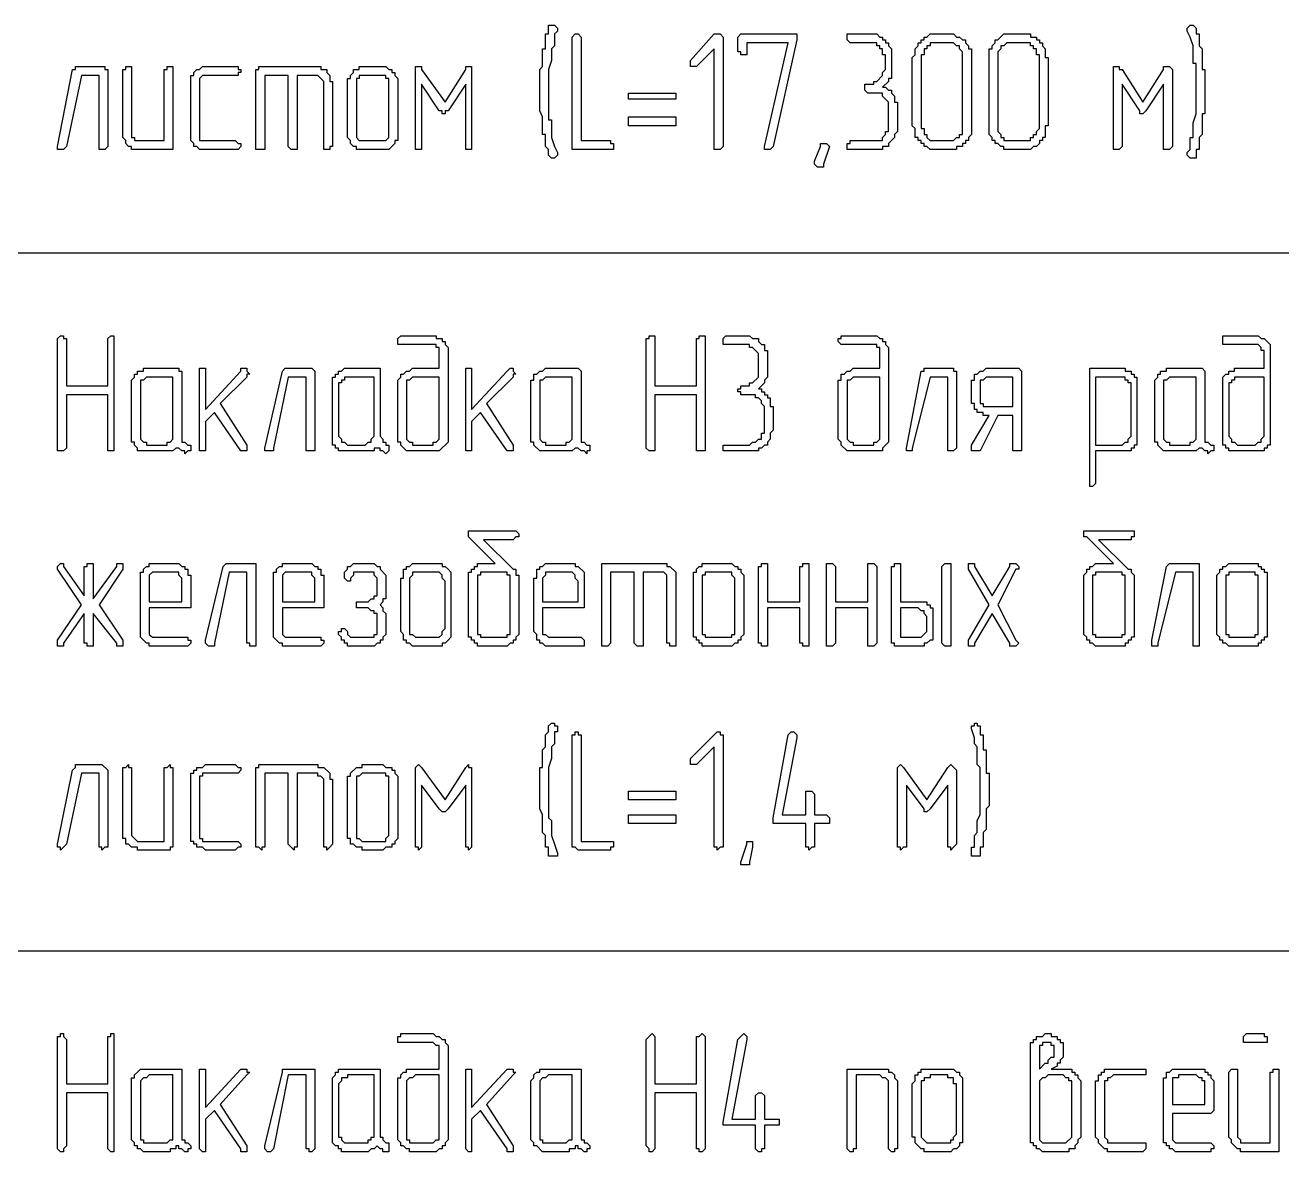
# Model space of a CAD drawing. Header units: millimetres. Extents: x 1 to 1188, y 1 to 840.
# Drawn here: x 1075.51 to 1102.49, y 235.91 to 260.1 of the extents above; entities that cross this region are included whole.
import ezdxf

# ---------------------------------------------------------------- set-up
doc = ezdxf.new("R2010")
doc.units = ezdxf.units.MM
doc.layers.add('GEOMETRY', color=7, linetype='Continuous')

msp = doc.modelspace()

# ---------------------------------------------------------------- linework, layer by layer
at = {"layer": 'GEOMETRY'}
for points in [[(1086.936, 257.372), (1086.936, 257.309), (1086.873, 257.245), (1086.809, 257.245), (1086.746, 257.309), (1086.746, 257.435), (1086.682, 257.5), (1086.682, 257.754), (1086.619, 257.754), (1086.619, 258.134), (1086.556, 258.261), (1086.556, 259.151), (1086.619, 259.214), (1086.619, 259.595), (1086.682, 259.595), (1086.682, 259.913), (1086.746, 259.913), (1086.746, 260.103), (1086.873, 260.103), (1086.936, 260.04), (1086.936, 259.977), (1086.873, 259.913), (1086.873, 259.658), (1086.809, 259.595), (1086.809, 259.341), (1086.746, 259.151), (1086.746, 258.071), (1086.809, 258.071), (1086.809, 257.69), (1086.873, 257.5)], [(1088.08, 257.435), (1087.254, 257.435), (1087.254, 259.848), (1087.318, 259.913), (1087.381, 259.913), (1087.444, 259.848), (1087.444, 257.627), (1088.08, 257.627), (1088.08, 257.564), (1088.143, 257.564), (1088.143, 257.435)], [(1090.493, 257.5), (1090.429, 257.435), (1090.302, 257.435), (1090.302, 259.595), (1089.921, 259.214), (1089.794, 259.214), (1089.794, 259.341), (1090.302, 259.913), (1090.429, 259.913), (1090.493, 259.848)], [(1092.08, 259.785), (1091.572, 257.5), (1091.508, 257.435), (1091.381, 257.435), (1091.381, 257.5), (1091.89, 259.722), (1091.001, 259.722), (1091.001, 259.468), (1090.873, 259.468), (1090.873, 259.531), (1090.81, 259.531), (1090.81, 259.848), (1090.873, 259.913), (1092.08, 259.913)], [(1093.921, 258.769), (1093.985, 258.769), (1094.048, 258.706), (1094.113, 258.706), (1094.113, 258.643), (1094.176, 258.579), (1094.176, 258.452), (1094.239, 258.452), (1094.239, 257.817), (1094.176, 257.754), (1094.176, 257.69), (1094.113, 257.627), (1094.048, 257.564), (1094.048, 257.5), (1093.921, 257.5), (1093.921, 257.435), (1093.159, 257.435), (1093.159, 257.564), (1093.223, 257.564), (1093.223, 257.627), (1093.921, 257.627), (1093.921, 257.69), (1093.985, 257.754), (1093.985, 257.817), (1094.048, 257.817), (1094.048, 258.452), (1093.921, 258.579), (1093.921, 258.643), (1093.604, 258.643), (1093.541, 258.706), (1093.541, 258.833), (1093.731, 258.833), (1093.731, 258.896), (1093.794, 258.896), (1093.921, 259.023), (1093.921, 259.088), (1093.985, 259.151), (1093.985, 259.468), (1093.921, 259.468), (1093.921, 259.595), (1093.858, 259.595), (1093.858, 259.658), (1093.794, 259.658), (1093.794, 259.722), (1093.223, 259.722), (1093.159, 259.785), (1093.159, 259.913), (1093.794, 259.913), (1093.858, 259.848), (1093.921, 259.848), (1093.921, 259.785), (1093.985, 259.785), (1093.985, 259.722), (1094.048, 259.722), (1094.048, 259.658), (1094.113, 259.595), (1094.113, 258.96), (1094.048, 258.96), (1094.048, 258.896)], [(1095.827, 257.944), (1095.827, 257.754), (1095.764, 257.69), (1095.764, 257.627), (1095.7, 257.627), (1095.7, 257.564), (1095.635, 257.564), (1095.635, 257.5), (1095.509, 257.5), (1095.509, 257.435), (1094.938, 257.435), (1094.873, 257.5), (1094.81, 257.5), (1094.81, 257.564), (1094.747, 257.564), (1094.747, 257.627), (1094.683, 257.627), (1094.683, 257.69), (1094.62, 257.69), (1094.62, 257.881), (1094.556, 257.944), (1094.556, 259.405), (1094.62, 259.468), (1094.62, 259.595), (1094.683, 259.658), (1094.683, 259.722), (1094.747, 259.722), (1094.747, 259.785), (1094.81, 259.785), (1094.81, 259.848), (1094.873, 259.848), (1094.938, 259.913), (1095.445, 259.913), (1095.509, 259.848), (1095.572, 259.848), (1095.635, 259.785), (1095.7, 259.785), (1095.7, 259.722), (1095.764, 259.658), (1095.764, 259.595), (1095.827, 259.595)], [(1097.478, 257.944), (1097.414, 257.944), (1097.414, 257.69), (1097.351, 257.69), (1097.351, 257.627), (1097.288, 257.627), (1097.288, 257.564), (1097.223, 257.5), (1097.16, 257.5), (1097.096, 257.435), (1096.526, 257.435), (1096.526, 257.5), (1096.461, 257.5), (1096.398, 257.564), (1096.334, 257.564), (1096.334, 257.627), (1096.271, 257.627), (1096.271, 257.69), (1096.207, 257.754), (1096.207, 259.595), (1096.271, 259.595), (1096.271, 259.658), (1096.334, 259.722), (1096.334, 259.785), (1096.398, 259.785), (1096.526, 259.913), (1097.096, 259.913), (1097.096, 259.848), (1097.223, 259.848), (1097.223, 259.785), (1097.288, 259.785), (1097.288, 259.722), (1097.351, 259.722), (1097.351, 259.658), (1097.414, 259.595), (1097.414, 259.405), (1097.478, 259.405)], [(1100.653, 257.309), (1100.653, 257.245), (1100.526, 257.245), (1100.463, 257.309), (1100.463, 257.372), (1100.526, 257.435), (1100.526, 257.69), (1100.589, 257.69), (1100.589, 258.007), (1100.653, 258.198), (1100.653, 259.278), (1100.589, 259.278), (1100.589, 259.658), (1100.526, 259.848), (1100.463, 259.977), (1100.463, 260.04), (1100.526, 260.103), (1100.589, 260.103), (1100.653, 260.04), (1100.653, 259.913), (1100.716, 259.913), (1100.716, 259.658), (1100.78, 259.595), (1100.78, 259.151), (1100.843, 259.151), (1100.843, 258.198), (1100.78, 258.198), (1100.78, 257.754), (1100.716, 257.69), (1100.716, 257.435), (1100.653, 257.435)], [(1095.635, 257.944), (1095.635, 259.531), (1095.572, 259.595), (1095.572, 259.658), (1095.509, 259.658), (1095.445, 259.722), (1094.938, 259.722), (1094.938, 259.658), (1094.873, 259.658), (1094.873, 259.595), (1094.81, 259.595), (1094.81, 259.468), (1094.747, 259.468), (1094.747, 257.881), (1094.81, 257.881), (1094.81, 257.754), (1094.873, 257.754), (1094.873, 257.69), (1094.938, 257.627), (1095.445, 257.627), (1095.509, 257.69), (1095.572, 257.69), (1095.572, 257.754), (1095.635, 257.754)], [(1097.288, 257.944), (1097.288, 259.468), (1097.223, 259.468), (1097.223, 259.595), (1097.16, 259.595), (1097.16, 259.658), (1097.096, 259.658), (1097.096, 259.722), (1096.589, 259.722), (1096.526, 259.658), (1096.461, 259.658), (1096.461, 259.595), (1096.398, 259.531), (1096.398, 257.817), (1096.461, 257.754), (1096.461, 257.69), (1096.526, 257.69), (1096.526, 257.627), (1097.096, 257.627), (1097.096, 257.69), (1097.16, 257.69), (1097.16, 257.754), (1097.223, 257.754), (1097.223, 257.817), (1097.288, 257.881)], [(1077.284, 257.5), (1077.221, 257.435), (1077.094, 257.435), (1077.094, 259.023), (1076.714, 259.023), (1076.395, 257.5), (1076.332, 257.435), (1076.205, 257.435), (1076.205, 257.5), (1076.522, 259.151), (1076.585, 259.151), (1076.585, 259.214), (1077.221, 259.214), (1077.221, 259.151), (1077.284, 259.151)], [(1078.681, 257.5), (1078.681, 257.435), (1077.793, 257.435), (1077.793, 257.5), (1077.729, 257.5), (1077.666, 257.564), (1077.666, 257.627), (1077.602, 257.69), (1077.602, 259.151), (1077.666, 259.151), (1077.666, 259.214), (1077.793, 259.214), (1077.793, 257.69), (1077.856, 257.69), (1077.856, 257.627), (1078.491, 257.627), (1078.491, 259.151), (1078.555, 259.151), (1078.555, 259.214), (1078.681, 259.214)], [(1080.015, 257.435), (1079.253, 257.435), (1079.19, 257.5), (1079.127, 257.5), (1079.127, 257.564), (1079.063, 257.627), (1079.063, 259.023), (1079.127, 259.023), (1079.127, 259.088), (1079.19, 259.151), (1079.253, 259.151), (1079.317, 259.214), (1080.079, 259.214), (1080.079, 259.151), (1080.142, 259.151), (1080.142, 259.088), (1080.079, 259.088), (1080.079, 259.023), (1079.317, 259.023), (1079.253, 258.96), (1079.253, 257.627), (1080.015, 257.627), (1080.079, 257.564), (1080.142, 257.564), (1080.142, 257.5), (1080.079, 257.435)], [(1081.158, 259.023), (1080.651, 259.023), (1080.651, 257.435), (1080.459, 257.435), (1080.459, 259.151), (1080.523, 259.151), (1080.523, 259.214), (1081.856, 259.214), (1081.856, 259.151), (1081.983, 259.151), (1081.983, 259.088), (1082.047, 259.023), (1082.047, 258.896), (1082.11, 258.896), (1082.11, 257.5), (1082.047, 257.5), (1082.047, 257.435), (1081.92, 257.435), (1081.92, 258.896), (1081.793, 259.023), (1081.348, 259.023), (1081.348, 257.435), (1081.221, 257.435), (1081.158, 257.5)], [(1083.507, 257.754), (1083.507, 257.627), (1083.444, 257.627), (1083.444, 257.564), (1083.381, 257.5), (1083.317, 257.435), (1082.619, 257.435), (1082.619, 257.5), (1082.555, 257.5), (1082.492, 257.564), (1082.492, 257.627), (1082.428, 257.69), (1082.428, 258.96), (1082.492, 258.96), (1082.492, 259.023), (1082.555, 259.088), (1082.555, 259.151), (1082.682, 259.151), (1082.682, 259.214), (1083.254, 259.214), (1083.317, 259.151), (1083.381, 259.151), (1083.381, 259.088), (1083.444, 259.088), (1083.444, 259.023), (1083.507, 258.96)], [(1085.095, 257.5), (1085.095, 257.435), (1084.968, 257.435), (1084.968, 258.833), (1084.588, 258.261), (1084.523, 258.261), (1084.523, 258.198), (1084.46, 258.198), (1084.46, 258.261), (1084.396, 258.261), (1084.016, 258.833), (1084.016, 257.435), (1083.889, 257.435), (1083.889, 259.214), (1084.016, 259.214), (1084.016, 259.151), (1084.523, 258.452), (1084.968, 259.151), (1084.968, 259.214), (1085.095, 259.214)], [(1100.144, 257.5), (1100.081, 257.435), (1099.954, 257.435), (1099.954, 258.833), (1099.573, 258.261), (1099.509, 258.198), (1099.446, 258.198), (1099.446, 258.261), (1099.065, 258.833), (1099.065, 257.5), (1099.002, 257.435), (1098.875, 257.435), (1098.875, 259.214), (1099.002, 259.214), (1099.002, 259.151), (1099.065, 259.151), (1099.509, 258.452), (1099.954, 259.151), (1099.954, 259.214), (1100.081, 259.214), (1100.144, 259.151)], [(1083.317, 257.754), (1083.317, 258.96), (1083.254, 258.96), (1083.254, 259.023), (1082.682, 259.023), (1082.682, 258.96), (1082.619, 258.96), (1082.619, 257.69), (1082.682, 257.627), (1083.254, 257.627), (1083.317, 257.69)], [(1089.414, 258.516), (1088.46, 258.516), (1088.46, 258.643), (1089.477, 258.643), (1089.477, 258.516)], [(1089.414, 257.944), (1088.46, 257.944), (1088.46, 258.134), (1089.477, 258.134), (1089.477, 257.944)], [(1092.652, 257.119), (1092.652, 257.055), (1092.525, 257.055), (1092.46, 257.119), (1092.46, 257.182), (1092.589, 257.5), (1092.589, 257.564), (1092.715, 257.564), (1092.779, 257.5)], [(1077.284, 252.356), (1077.284, 253.372), (1077.348, 253.435), (1077.411, 253.435), (1077.411, 250.959), (1077.284, 250.959), (1077.284, 252.166), (1076.395, 252.166), (1076.395, 251.022), (1076.332, 250.959), (1076.205, 250.959), (1076.205, 253.372), (1076.269, 253.435), (1076.332, 253.435), (1076.332, 253.372), (1076.395, 253.372), (1076.395, 252.356)], [(1084.396, 252.738), (1084.396, 253.181), (1084.333, 253.181), (1084.333, 253.245), (1083.507, 253.245), (1083.507, 253.372), (1083.571, 253.435), (1084.333, 253.435), (1084.333, 253.372), (1084.46, 253.372), (1084.46, 253.308), (1084.523, 253.308), (1084.523, 253.245), (1084.588, 253.181), (1084.588, 251.15), (1084.396, 250.959), (1083.698, 250.959), (1083.571, 251.085), (1083.571, 251.15), (1083.507, 251.15), (1083.507, 252.483), (1083.571, 252.546), (1083.571, 252.61), (1083.634, 252.61), (1083.698, 252.673), (1083.761, 252.673), (1083.826, 252.738)], [(1089.921, 252.356), (1089.921, 253.372), (1089.984, 253.372), (1089.984, 253.435), (1090.111, 253.435), (1090.111, 250.959), (1089.921, 250.959), (1089.921, 252.166), (1089.032, 252.166), (1089.032, 250.959), (1088.905, 250.959), (1088.842, 251.022), (1088.842, 253.372), (1088.905, 253.372), (1088.905, 253.435), (1089.032, 253.435), (1089.032, 252.356)], [(1091.255, 252.293), (1091.318, 252.293), (1091.318, 252.229), (1091.381, 252.229), (1091.381, 252.166), (1091.445, 252.166), (1091.445, 252.102), (1091.508, 252.102), (1091.508, 251.911), (1091.572, 251.911), (1091.572, 251.404), (1091.508, 251.34), (1091.508, 251.214), (1091.445, 251.15), (1091.445, 251.085), (1091.381, 251.085), (1091.318, 251.022), (1091.255, 251.022), (1091.255, 250.959), (1090.493, 250.959), (1090.493, 251.085), (1091.064, 251.085), (1091.128, 251.15), (1091.191, 251.15), (1091.255, 251.214), (1091.318, 251.214), (1091.318, 251.34), (1091.381, 251.34), (1091.381, 251.911), (1091.318, 251.976), (1091.318, 252.039), (1091.255, 252.102), (1091.191, 252.102), (1091.191, 252.166), (1090.873, 252.166), (1090.873, 252.229), (1090.81, 252.229), (1090.81, 252.293), (1090.873, 252.293), (1090.873, 252.356), (1091.064, 252.356), (1091.064, 252.419), (1091.128, 252.419), (1091.255, 252.546), (1091.255, 253.055), (1091.128, 253.181), (1091.064, 253.181), (1091.064, 253.245), (1090.493, 253.245), (1090.493, 253.372), (1090.556, 253.435), (1091.064, 253.435), (1091.128, 253.372), (1091.255, 253.372), (1091.255, 253.308), (1091.318, 253.245), (1091.381, 253.245), (1091.381, 253.118), (1091.445, 253.118), (1091.445, 252.546), (1091.381, 252.483), (1091.381, 252.419)], [(1093.858, 252.738), (1093.858, 253.181), (1093.794, 253.181), (1093.794, 253.245), (1093.032, 253.245), (1092.969, 253.308), (1092.969, 253.372), (1093.032, 253.372), (1093.032, 253.435), (1093.794, 253.435), (1093.858, 253.372), (1093.921, 253.372), (1093.921, 253.308), (1093.985, 253.308), (1093.985, 253.245), (1094.048, 253.181), (1094.048, 251.15), (1093.985, 251.085), (1093.921, 251.022), (1093.921, 250.959), (1093.159, 250.959), (1093.032, 251.085), (1093.032, 251.15), (1092.969, 251.214), (1092.969, 252.483), (1093.032, 252.483), (1093.032, 252.61), (1093.096, 252.61), (1093.159, 252.673), (1093.223, 252.673), (1093.286, 252.738)], [(1102.114, 252.738), (1102.114, 253.118), (1102.05, 253.118), (1102.05, 253.181), (1101.985, 253.245), (1101.223, 253.245), (1101.223, 253.435), (1101.985, 253.435), (1102.05, 253.372), (1102.114, 253.372), (1102.24, 253.245), (1102.24, 251.085), (1102.177, 251.085), (1102.177, 251.022), (1102.114, 251.022), (1102.114, 250.959), (1101.352, 250.959), (1101.352, 251.022), (1101.288, 251.022), (1101.288, 251.085), (1101.223, 251.085), (1101.223, 252.546), (1101.288, 252.61), (1101.352, 252.61), (1101.352, 252.673), (1101.478, 252.673), (1101.478, 252.738)], [(1078.998, 251.085), (1079.063, 251.085), (1079.063, 250.959), (1078.998, 250.959), (1078.935, 250.895), (1078.935, 250.959), (1078.872, 250.959), (1078.808, 251.022), (1078.745, 251.022), (1078.681, 250.959), (1077.919, 250.959), (1077.919, 251.022), (1077.856, 251.085), (1077.856, 251.15), (1077.793, 251.15), (1077.793, 252.483), (1077.856, 252.546), (1077.856, 252.61), (1077.919, 252.61), (1077.919, 252.673), (1078.046, 252.673), (1078.046, 252.738), (1078.808, 252.738), (1078.808, 252.673), (1078.872, 252.673), (1078.872, 251.15), (1078.935, 251.15)], [(1079.697, 251.976), (1080.269, 251.085), (1080.269, 250.959), (1080.142, 250.959), (1079.57, 251.784), (1079.38, 251.594), (1079.38, 250.959), (1079.253, 250.959), (1079.253, 252.738), (1079.38, 252.738), (1079.38, 251.848), (1080.142, 252.673), (1080.142, 252.738), (1080.269, 252.738), (1080.269, 252.673), (1080.332, 252.61), (1080.269, 252.61), (1080.269, 252.546)], [(1081.73, 251.022), (1081.73, 250.959), (1081.539, 250.959), (1081.539, 252.546), (1081.158, 252.546), (1080.841, 251.022), (1080.841, 250.959), (1080.651, 250.959), (1080.651, 251.022), (1081.031, 252.673), (1081.094, 252.738), (1081.666, 252.738), (1081.73, 252.673)], [(1083.254, 251.085), (1083.317, 251.085), (1083.317, 250.959), (1083.254, 250.895), (1083.19, 250.959), (1083.127, 250.959), (1083.127, 251.022), (1083, 251.022), (1083, 250.959), (1082.238, 250.959), (1082.238, 251.022), (1082.173, 251.022), (1082.173, 251.085), (1082.11, 251.085), (1082.11, 252.546), (1082.173, 252.546), (1082.173, 252.61), (1082.238, 252.61), (1082.238, 252.673), (1082.302, 252.673), (1082.365, 252.738), (1083.127, 252.738), (1083.127, 251.277), (1083.19, 251.214), (1083.19, 251.15), (1083.254, 251.15)], [(1085.413, 251.976), (1085.984, 251.085), (1085.984, 250.959), (1085.857, 250.959), (1085.285, 251.784), (1085.095, 251.594), (1085.095, 250.959), (1084.968, 250.959), (1084.968, 252.738), (1085.095, 252.738), (1085.095, 251.848), (1085.857, 252.673), (1085.92, 252.738), (1085.984, 252.738), (1085.984, 252.673), (1086.047, 252.61), (1085.984, 252.61), (1085.984, 252.546)], [(1087.571, 251.085), (1087.635, 251.085), (1087.635, 250.959), (1087.571, 250.959), (1087.571, 250.895), (1087.508, 250.959), (1087.444, 250.959), (1087.381, 251.022), (1087.318, 251.022), (1087.254, 250.959), (1086.556, 250.959), (1086.429, 251.085), (1086.429, 251.15), (1086.365, 251.15), (1086.365, 252.483), (1086.429, 252.483), (1086.429, 252.61), (1086.492, 252.61), (1086.556, 252.673), (1086.619, 252.673), (1086.682, 252.738), (1087.381, 252.738), (1087.444, 252.673), (1087.444, 251.15), (1087.508, 251.15)], [(1095.509, 251.022), (1095.445, 250.959), (1095.319, 250.959), (1095.319, 252.546), (1094.938, 252.546), (1094.556, 251.022), (1094.556, 250.959), (1094.43, 250.959), (1094.43, 251.022), (1094.747, 252.673), (1094.81, 252.673), (1094.81, 252.738), (1095.445, 252.738), (1095.445, 252.673), (1095.509, 252.673)], [(1096.906, 251.022), (1096.906, 250.959), (1096.716, 250.959), (1096.716, 251.721), (1096.398, 251.721), (1096.017, 250.959), (1095.827, 250.959), (1095.827, 251.085), (1096.207, 251.721), (1096.081, 251.721), (1096.081, 251.784), (1095.954, 251.784), (1095.954, 251.848), (1095.89, 251.848), (1095.89, 251.976), (1095.827, 251.976), (1095.827, 252.483), (1095.89, 252.483), (1095.89, 252.61), (1095.954, 252.61), (1096.017, 252.673), (1096.081, 252.673), (1096.144, 252.738), (1096.843, 252.738), (1096.906, 252.673)], [(1098.494, 250.959), (1098.494, 250.26), (1098.43, 250.197), (1098.367, 250.197), (1098.367, 252.738), (1099.129, 252.738), (1099.129, 252.673), (1099.256, 252.673), (1099.256, 252.61), (1099.319, 252.61), (1099.319, 252.546), (1099.382, 252.546), (1099.382, 251.085), (1099.319, 251.085), (1099.319, 251.022), (1099.256, 251.022), (1099.256, 250.959)], [(1100.97, 251.085), (1101.033, 251.085), (1101.033, 250.959), (1100.97, 250.959), (1100.906, 250.895), (1100.906, 250.959), (1100.843, 250.959), (1100.78, 251.022), (1100.716, 251.022), (1100.653, 250.959), (1099.954, 250.959), (1099.827, 251.085), (1099.827, 251.15), (1099.764, 251.15), (1099.764, 252.483), (1099.827, 252.546), (1099.827, 252.61), (1099.891, 252.61), (1099.891, 252.673), (1100.018, 252.673), (1100.018, 252.738), (1100.78, 252.738), (1100.843, 252.673), (1100.843, 251.15), (1100.906, 251.15)], [(1078.681, 251.277), (1078.681, 252.546), (1078.11, 252.546), (1078.046, 252.483), (1077.983, 252.483), (1077.983, 251.214), (1078.046, 251.15), (1078.11, 251.15), (1078.11, 251.085), (1078.555, 251.085), (1078.555, 251.15), (1078.618, 251.15), (1078.681, 251.214)], [(1083, 251.277), (1083, 252.546), (1082.365, 252.546), (1082.365, 252.483), (1082.302, 252.483), (1082.302, 252.419), (1082.238, 252.419), (1082.238, 251.277), (1082.302, 251.214), (1082.302, 251.15), (1082.365, 251.15), (1082.428, 251.085), (1082.809, 251.085), (1082.872, 251.15), (1082.935, 251.15), (1082.935, 251.214)], [(1084.396, 252.546), (1083.826, 252.546), (1083.761, 252.483), (1083.698, 252.483), (1083.698, 251.214), (1083.761, 251.15), (1083.826, 251.15), (1083.826, 251.085), (1084.269, 251.085), (1084.269, 251.15), (1084.333, 251.15), (1084.396, 251.214)], [(1087.254, 251.277), (1087.254, 252.546), (1086.682, 252.546), (1086.619, 252.483), (1086.556, 252.483), (1086.556, 251.214), (1086.619, 251.15), (1086.682, 251.15), (1086.682, 251.085), (1087.127, 251.085), (1087.127, 251.15), (1087.191, 251.15), (1087.254, 251.214)], [(1093.858, 252.546), (1093.286, 252.546), (1093.223, 252.483), (1093.159, 252.483), (1093.159, 251.214), (1093.223, 251.15), (1093.286, 251.15), (1093.286, 251.085), (1093.731, 251.085), (1093.731, 251.15), (1093.794, 251.15), (1093.858, 251.214)], [(1096.716, 251.911), (1096.716, 252.546), (1096.144, 252.546), (1096.081, 252.483), (1096.017, 252.483), (1096.017, 251.976), (1096.081, 251.976), (1096.081, 251.911)], [(1098.494, 251.085), (1099.065, 251.085), (1099.129, 251.15), (1099.192, 251.15), (1099.192, 251.214), (1099.256, 251.277), (1099.256, 252.419), (1099.192, 252.419), (1099.192, 252.483), (1099.129, 252.483), (1099.129, 252.546), (1098.494, 252.546)], [(1100.653, 251.277), (1100.653, 252.546), (1100.081, 252.546), (1100.018, 252.483), (1099.954, 252.483), (1099.954, 251.214), (1100.018, 251.15), (1100.081, 251.15), (1100.081, 251.085), (1100.526, 251.085), (1100.526, 251.15), (1100.589, 251.15), (1100.653, 251.214)], [(1102.114, 252.546), (1101.478, 252.546), (1101.478, 252.483), (1101.415, 252.483), (1101.415, 252.419), (1101.352, 252.419), (1101.352, 251.277), (1101.415, 251.214), (1101.415, 251.15), (1101.478, 251.15), (1101.542, 251.085), (1101.922, 251.085), (1101.985, 251.15), (1102.05, 251.15), (1102.05, 251.214), (1102.114, 251.277)], [(1085.984, 248.419), (1086.047, 248.419), (1086.047, 248.292), (1086.11, 248.292), (1086.11, 247.022), (1086.047, 246.958), (1086.047, 246.895), (1085.984, 246.895), (1085.984, 246.831), (1085.92, 246.831), (1085.857, 246.768), (1085.222, 246.768), (1085.222, 246.831), (1085.158, 246.831), (1085.158, 246.895), (1085.095, 246.895), (1085.095, 246.958), (1085.031, 246.958), (1085.031, 248.356), (1085.095, 248.356), (1085.095, 248.419), (1085.158, 248.419), (1085.158, 248.482), (1085.222, 248.482), (1085.222, 248.546), (1085.603, 248.546), (1085.031, 249.118), (1085.031, 249.244), (1086.047, 249.244), (1086.11, 249.181), (1086.11, 249.118), (1086.047, 249.118), (1085.984, 249.054), (1085.348, 249.054)], [(1099.192, 248.419), (1099.256, 248.419), (1099.256, 248.356), (1099.319, 248.292), (1099.319, 246.958), (1099.256, 246.958), (1099.256, 246.895), (1099.192, 246.895), (1099.192, 246.831), (1099.129, 246.831), (1099.129, 246.768), (1098.494, 246.768), (1098.43, 246.831), (1098.367, 246.831), (1098.367, 246.895), (1098.303, 246.895), (1098.303, 246.958), (1098.24, 247.022), (1098.24, 248.292), (1098.303, 248.356), (1098.303, 248.419), (1098.367, 248.419), (1098.367, 248.482), (1098.43, 248.482), (1098.494, 248.546), (1098.875, 248.546), (1098.303, 249.118), (1098.24, 249.118), (1098.24, 249.244), (1099.319, 249.244), (1099.319, 249.118), (1099.256, 249.118), (1099.256, 249.054), (1098.557, 249.054)], [(1076.967, 247.784), (1077.476, 248.482), (1077.476, 248.546), (1077.602, 248.546), (1077.602, 248.419), (1077.094, 247.657), (1077.602, 246.895), (1077.602, 246.768), (1077.476, 246.768), (1077.476, 246.831), (1076.967, 247.467), (1076.967, 246.768), (1076.84, 246.768), (1076.84, 246.831), (1076.777, 246.831), (1076.777, 247.467), (1076.332, 246.831), (1076.332, 246.768), (1076.205, 246.768), (1076.205, 246.895), (1076.714, 247.657), (1076.205, 248.419), (1076.205, 248.482), (1076.269, 248.546), (1076.332, 248.546), (1076.332, 248.482), (1076.777, 247.847), (1076.777, 248.482), (1076.84, 248.482), (1076.84, 248.546), (1076.967, 248.546)], [(1078.173, 247.594), (1078.173, 247.022), (1078.238, 246.958), (1078.998, 246.958), (1078.998, 246.895), (1079.063, 246.895), (1079.063, 246.831), (1078.998, 246.768), (1078.173, 246.768), (1078.173, 246.831), (1078.11, 246.831), (1077.983, 246.958), (1077.983, 248.356), (1078.046, 248.356), (1078.046, 248.419), (1078.11, 248.482), (1078.173, 248.482), (1078.173, 248.546), (1078.808, 248.546), (1078.872, 248.482), (1078.935, 248.482), (1078.935, 248.419), (1078.998, 248.419), (1078.998, 248.292), (1079.063, 248.292), (1079.063, 247.594)], [(1078.173, 247.72), (1078.872, 247.72), (1078.872, 248.229), (1078.808, 248.292), (1078.808, 248.356), (1078.238, 248.356), (1078.173, 248.292)], [(1080.459, 246.831), (1080.459, 246.768), (1080.332, 246.768), (1080.332, 246.831), (1080.269, 246.831), (1080.269, 248.356), (1079.889, 248.356), (1079.57, 246.831), (1079.57, 246.768), (1079.444, 246.768), (1079.38, 246.831), (1079.38, 246.895), (1079.76, 248.482), (1079.825, 248.546), (1080.459, 248.546)], [(1081.031, 247.594), (1081.031, 247.022), (1081.094, 246.958), (1081.856, 246.958), (1081.856, 246.895), (1081.92, 246.895), (1081.92, 246.831), (1081.856, 246.768), (1081.031, 246.768), (1081.031, 246.831), (1080.968, 246.831), (1080.841, 246.958), (1080.841, 248.356), (1080.904, 248.356), (1080.904, 248.419), (1080.968, 248.482), (1081.031, 248.482), (1081.031, 248.546), (1081.666, 248.546), (1081.73, 248.482), (1081.793, 248.482), (1081.793, 248.419), (1081.856, 248.419), (1081.856, 248.292), (1081.92, 248.292), (1081.92, 247.594)], [(1081.031, 247.72), (1081.73, 247.72), (1081.73, 248.229), (1081.666, 248.292), (1081.666, 248.356), (1081.094, 248.356), (1081.031, 248.292)], [(1083.127, 247.657), (1083.19, 247.594), (1083.19, 247.53), (1083.254, 247.467), (1083.254, 247.022), (1083.19, 246.958), (1083.19, 246.895), (1083.127, 246.895), (1083.127, 246.831), (1083.064, 246.831), (1083, 246.768), (1082.428, 246.768), (1082.428, 246.831), (1082.365, 246.831), (1082.365, 246.895), (1082.302, 246.895), (1082.302, 246.958), (1082.238, 247.022), (1082.238, 247.085), (1082.302, 247.085), (1082.302, 247.148), (1082.365, 247.148), (1082.428, 247.085), (1082.428, 247.022), (1082.492, 246.958), (1083, 246.958), (1083, 247.022), (1083.064, 247.022), (1083.064, 247.467), (1083, 247.467), (1083, 247.53), (1082.935, 247.53), (1082.872, 247.594), (1082.619, 247.594), (1082.619, 247.72), (1082.872, 247.72), (1082.935, 247.784), (1083, 247.784), (1083, 247.847), (1083.064, 247.847), (1083.064, 248.229), (1083, 248.292), (1083, 248.356), (1082.555, 248.356), (1082.555, 248.292), (1082.492, 248.229), (1082.492, 248.165), (1082.428, 248.165), (1082.365, 248.229), (1082.365, 248.356), (1082.428, 248.419), (1082.428, 248.482), (1082.492, 248.482), (1082.555, 248.546), (1083, 248.546), (1083.064, 248.482), (1083.127, 248.482), (1083.127, 248.419), (1083.254, 248.292), (1083.254, 247.784), (1083.19, 247.784), (1083.19, 247.72)], [(1084.651, 247.148), (1084.651, 246.958), (1084.588, 246.895), (1084.523, 246.831), (1084.46, 246.831), (1084.46, 246.768), (1083.826, 246.768), (1083.761, 246.831), (1083.698, 246.831), (1083.698, 246.895), (1083.634, 246.895), (1083.634, 247.022), (1083.571, 247.085), (1083.571, 248.229), (1083.634, 248.229), (1083.634, 248.419), (1083.698, 248.419), (1083.698, 248.482), (1083.761, 248.482), (1083.826, 248.546), (1084.46, 248.546), (1084.46, 248.482), (1084.523, 248.482), (1084.588, 248.419), (1084.651, 248.356)], [(1084.523, 247.148), (1084.523, 248.165), (1084.46, 248.229), (1084.46, 248.292), (1084.396, 248.356), (1083.826, 248.356), (1083.826, 248.292), (1083.761, 248.229), (1083.761, 247.022), (1083.826, 247.022), (1083.889, 246.958), (1084.396, 246.958), (1084.46, 247.022), (1084.46, 247.085)], [(1085.92, 247.148), (1085.92, 248.292), (1085.857, 248.292), (1085.857, 248.356), (1085.285, 248.356), (1085.285, 248.292), (1085.222, 248.292), (1085.222, 247.022), (1085.285, 247.022), (1085.285, 246.958), (1085.857, 246.958), (1085.857, 247.022), (1085.92, 247.022)], [(1086.619, 247.594), (1086.619, 247.022), (1086.682, 247.022), (1086.746, 246.958), (1087.444, 246.958), (1087.508, 246.895), (1087.508, 246.768), (1086.682, 246.768), (1086.619, 246.831), (1086.556, 246.831), (1086.556, 246.895), (1086.492, 246.895), (1086.492, 247.022), (1086.429, 247.085), (1086.429, 248.229), (1086.492, 248.229), (1086.492, 248.419), (1086.556, 248.419), (1086.556, 248.482), (1086.619, 248.482), (1086.682, 248.546), (1087.318, 248.546), (1087.318, 248.482), (1087.381, 248.482), (1087.508, 248.356), (1087.508, 247.594)], [(1086.619, 247.72), (1087.381, 247.72), (1087.381, 248.165), (1087.318, 248.229), (1087.318, 248.292), (1087.254, 248.356), (1086.682, 248.356), (1086.682, 248.292), (1086.619, 248.229)], [(1088.588, 248.356), (1088.08, 248.356), (1088.08, 246.831), (1088.016, 246.768), (1087.889, 246.768), (1087.889, 248.546), (1089.285, 248.546), (1089.285, 248.482), (1089.35, 248.482), (1089.477, 248.356), (1089.477, 246.768), (1089.35, 246.768), (1089.35, 246.831), (1089.285, 246.831), (1089.285, 248.292), (1089.222, 248.356), (1088.778, 248.356), (1088.778, 246.768), (1088.652, 246.768), (1088.588, 246.831)], [(1090.938, 247.148), (1090.938, 247.022), (1090.873, 246.958), (1090.873, 246.895), (1090.81, 246.895), (1090.81, 246.831), (1090.746, 246.831), (1090.683, 246.768), (1090.048, 246.768), (1090.048, 246.831), (1089.984, 246.831), (1089.984, 246.895), (1089.921, 246.895), (1089.921, 246.958), (1089.857, 246.958), (1089.857, 248.356), (1089.921, 248.356), (1089.921, 248.419), (1089.984, 248.482), (1090.048, 248.482), (1090.048, 248.546), (1090.683, 248.546), (1090.746, 248.482), (1090.81, 248.482), (1090.81, 248.419), (1090.873, 248.419), (1090.873, 248.356), (1090.938, 248.292)], [(1090.746, 247.148), (1090.746, 248.229), (1090.683, 248.292), (1090.683, 248.356), (1090.111, 248.356), (1090.111, 248.292), (1090.048, 248.292), (1090.048, 247.022), (1090.111, 247.022), (1090.111, 246.958), (1090.683, 246.958), (1090.683, 247.022), (1090.746, 247.022)], [(1092.144, 247.72), (1092.144, 248.482), (1092.207, 248.482), (1092.207, 248.546), (1092.334, 248.546), (1092.334, 246.768), (1092.207, 246.768), (1092.207, 246.831), (1092.144, 246.831), (1092.144, 247.594), (1091.445, 247.594), (1091.445, 246.768), (1091.318, 246.768), (1091.318, 246.831), (1091.255, 246.831), (1091.255, 248.482), (1091.318, 248.482), (1091.318, 248.546), (1091.445, 248.546), (1091.445, 247.72)], [(1093.604, 247.72), (1093.604, 248.546), (1093.731, 248.546), (1093.794, 248.482), (1093.794, 246.831), (1093.731, 246.768), (1093.604, 246.768), (1093.604, 247.594), (1092.906, 247.594), (1092.906, 246.831), (1092.842, 246.768), (1092.715, 246.768), (1092.715, 248.546), (1092.842, 248.546), (1092.906, 248.482), (1092.906, 247.72)], [(1094.303, 247.72), (1094.873, 247.72), (1094.873, 247.657), (1094.938, 247.657), (1094.938, 247.594), (1095.002, 247.594), (1095.002, 246.895), (1094.938, 246.895), (1094.873, 246.831), (1094.81, 246.831), (1094.81, 246.768), (1094.176, 246.768), (1094.176, 246.831), (1094.113, 246.831), (1094.113, 248.482), (1094.176, 248.482), (1094.176, 248.546), (1094.303, 248.546)], [(1095.382, 246.831), (1095.382, 246.768), (1095.255, 246.768), (1095.192, 246.831), (1095.192, 248.482), (1095.255, 248.546), (1095.382, 248.546)], [(1096.398, 247.657), (1096.779, 246.895), (1096.843, 246.831), (1096.779, 246.768), (1096.652, 246.768), (1096.652, 246.831), (1096.271, 247.467), (1095.89, 246.831), (1095.89, 246.768), (1095.764, 246.768), (1095.764, 246.895), (1096.207, 247.657), (1095.764, 248.419), (1095.764, 248.546), (1095.89, 248.546), (1095.89, 248.482), (1096.271, 247.847), (1096.652, 248.482), (1096.652, 248.546), (1096.779, 248.546), (1096.843, 248.482), (1096.843, 248.419), (1096.779, 248.419)], [(1099.129, 247.148), (1099.129, 248.292), (1099.065, 248.292), (1099.065, 248.356), (1098.494, 248.356), (1098.494, 248.292), (1098.43, 248.292), (1098.43, 247.022), (1098.494, 247.022), (1098.494, 246.958), (1099.065, 246.958), (1099.065, 247.022), (1099.129, 247.022)], [(1100.716, 246.831), (1100.716, 246.768), (1100.589, 246.768), (1100.589, 248.356), (1100.208, 248.356), (1099.827, 246.831), (1099.827, 246.768), (1099.701, 246.768), (1099.701, 246.895), (1100.018, 248.482), (1100.081, 248.546), (1100.716, 248.546)], [(1102.177, 247.148), (1102.177, 246.958), (1102.114, 246.958), (1102.114, 246.895), (1102.05, 246.895), (1102.05, 246.831), (1101.985, 246.831), (1101.985, 246.768), (1101.352, 246.768), (1101.288, 246.831), (1101.223, 246.831), (1101.223, 246.895), (1101.16, 246.895), (1101.16, 246.958), (1101.097, 247.022), (1101.097, 248.292), (1101.16, 248.356), (1101.16, 248.419), (1101.223, 248.419), (1101.223, 248.482), (1101.288, 248.482), (1101.352, 248.546), (1101.985, 248.546), (1101.985, 248.482), (1102.05, 248.482), (1102.05, 248.419), (1102.114, 248.419), (1102.114, 248.356), (1102.177, 248.356)], [(1101.985, 247.148), (1101.985, 248.292), (1101.922, 248.292), (1101.922, 248.356), (1101.352, 248.356), (1101.352, 248.292), (1101.288, 248.292), (1101.288, 247.022), (1101.352, 247.022), (1101.352, 246.958), (1101.922, 246.958), (1101.922, 247.022), (1101.985, 247.022)], [(1094.303, 247.594), (1094.303, 246.958), (1094.747, 246.958), (1094.873, 247.085), (1094.873, 247.403), (1094.81, 247.467), (1094.81, 247.53), (1094.747, 247.53), (1094.683, 247.594)], [(1086.936, 242.323), (1086.936, 242.259), (1086.746, 242.259), (1086.746, 242.451), (1086.682, 242.451), (1086.682, 242.704), (1086.619, 242.768), (1086.619, 243.148), (1086.556, 243.276), (1086.556, 244.165), (1086.619, 244.165), (1086.619, 244.545), (1086.682, 244.609), (1086.682, 244.864), (1086.746, 244.927), (1086.746, 245.054), (1086.809, 245.117), (1086.873, 245.117), (1086.873, 245.054), (1086.936, 245.054), (1086.936, 244.927), (1086.873, 244.927), (1086.873, 244.672), (1086.809, 244.609), (1086.809, 244.355), (1086.746, 244.165), (1086.746, 243.085), (1086.809, 243.021), (1086.809, 242.704), (1086.873, 242.514)], [(1096.017, 242.323), (1096.017, 242.259), (1095.827, 242.259), (1095.827, 242.451), (1095.89, 242.451), (1095.89, 242.704), (1095.954, 242.768), (1095.954, 243.021), (1096.017, 243.148), (1096.017, 244.165), (1095.954, 244.228), (1095.954, 244.609), (1095.89, 244.672), (1095.89, 244.8), (1095.827, 244.99), (1095.827, 245.054), (1095.89, 245.054), (1095.89, 245.117), (1095.954, 245.117), (1095.954, 245.054), (1096.017, 245.054), (1096.017, 244.864), (1096.081, 244.864), (1096.081, 244.545), (1096.144, 244.545), (1096.144, 244.038), (1096.207, 244.038), (1096.207, 243.339), (1096.144, 243.276), (1096.144, 242.831), (1096.081, 242.768), (1096.081, 242.451), (1096.017, 242.451)], [(1088.08, 242.386), (1087.381, 242.386), (1087.318, 242.451), (1087.254, 242.451), (1087.254, 244.864), (1087.318, 244.864), (1087.318, 244.927), (1087.381, 244.927), (1087.381, 244.864), (1087.444, 244.864), (1087.444, 242.577), (1088.143, 242.577), (1088.143, 242.451), (1088.08, 242.451)], [(1090.493, 242.514), (1090.493, 242.451), (1090.429, 242.451), (1090.366, 242.386), (1090.366, 242.451), (1090.302, 242.451), (1090.302, 244.609), (1089.921, 244.228), (1089.794, 244.228), (1089.794, 244.355), (1090.366, 244.927), (1090.429, 244.927), (1090.429, 244.864), (1090.493, 244.864)], [(1092.46, 243.148), (1092.715, 243.148), (1092.779, 243.085), (1092.779, 242.958), (1092.46, 242.958), (1092.46, 242.451), (1092.397, 242.451), (1092.334, 242.386), (1092.334, 242.451), (1092.27, 242.451), (1092.27, 242.958), (1091.572, 242.958), (1091.572, 243.085), (1091.89, 244.864), (1091.953, 244.927), (1092.017, 244.927), (1092.08, 244.864), (1092.08, 244.8), (1091.763, 243.148), (1092.27, 243.148), (1092.27, 243.656), (1092.397, 243.656), (1092.46, 243.593)], [(1077.284, 242.514), (1077.284, 242.451), (1077.221, 242.451), (1077.157, 242.386), (1077.157, 242.451), (1077.094, 242.451), (1077.094, 244.038), (1076.714, 244.038), (1076.395, 242.514), (1076.332, 242.451), (1076.269, 242.386), (1076.269, 242.451), (1076.205, 242.451), (1076.205, 242.514), (1076.522, 244.102), (1076.585, 244.165), (1076.585, 244.228), (1077.157, 244.228), (1077.284, 244.102)], [(1078.681, 242.514), (1078.681, 242.451), (1078.618, 242.451), (1078.618, 242.386), (1077.919, 242.386), (1077.919, 242.451), (1077.793, 242.451), (1077.729, 242.514), (1077.666, 242.514), (1077.666, 242.641), (1077.602, 242.641), (1077.602, 244.165), (1077.666, 244.165), (1077.729, 244.228), (1077.729, 244.165), (1077.793, 244.165), (1077.793, 242.704), (1077.919, 242.577), (1078.491, 242.577), (1078.491, 244.165), (1078.555, 244.165), (1078.618, 244.228), (1078.618, 244.165), (1078.681, 244.165)], [(1080.015, 242.386), (1079.38, 242.386), (1079.317, 242.451), (1079.19, 242.451), (1079.19, 242.514), (1079.127, 242.514), (1079.127, 242.577), (1079.063, 242.577), (1079.063, 244.038), (1079.127, 244.038), (1079.127, 244.102), (1079.19, 244.102), (1079.19, 244.165), (1079.317, 244.165), (1079.38, 244.228), (1080.015, 244.228), (1080.079, 244.165), (1080.142, 244.165), (1080.142, 244.102), (1080.079, 244.038), (1079.317, 244.038), (1079.317, 243.973), (1079.253, 243.973), (1079.253, 242.641), (1079.317, 242.641), (1079.317, 242.577), (1080.079, 242.577), (1080.142, 242.514), (1080.142, 242.451), (1080.079, 242.451)], [(1081.158, 244.038), (1080.651, 244.038), (1080.651, 242.451), (1080.586, 242.451), (1080.586, 242.386), (1080.523, 242.451), (1080.459, 242.451), (1080.459, 244.165), (1080.523, 244.165), (1080.523, 244.228), (1081.793, 244.228), (1081.793, 244.165), (1081.92, 244.165), (1082.047, 244.038), (1082.047, 243.91), (1082.11, 243.91), (1082.11, 242.514), (1082.047, 242.451), (1081.983, 242.386), (1081.983, 242.451), (1081.92, 242.451), (1081.92, 243.91), (1081.856, 243.973), (1081.793, 243.973), (1081.793, 244.038), (1081.348, 244.038), (1081.348, 242.451), (1081.285, 242.451), (1081.285, 242.386), (1081.221, 242.451), (1081.158, 242.514)], [(1083.507, 242.768), (1083.507, 242.641), (1083.444, 242.577), (1083.444, 242.514), (1083.381, 242.514), (1083.381, 242.451), (1083.254, 242.451), (1083.19, 242.386), (1082.745, 242.386), (1082.745, 242.451), (1082.619, 242.451), (1082.555, 242.514), (1082.492, 242.514), (1082.492, 242.641), (1082.428, 242.641), (1082.428, 243.973), (1082.492, 243.973), (1082.492, 244.038), (1082.619, 244.165), (1082.745, 244.165), (1082.745, 244.228), (1083.19, 244.228), (1083.254, 244.165), (1083.381, 244.165), (1083.381, 244.102), (1083.444, 244.102), (1083.444, 244.038), (1083.507, 243.973)], [(1083.317, 242.768), (1083.317, 243.973), (1083.254, 243.973), (1083.254, 244.038), (1082.745, 244.038), (1082.682, 243.973), (1082.619, 243.973), (1082.619, 242.641), (1082.682, 242.641), (1082.745, 242.577), (1083.254, 242.577), (1083.254, 242.641), (1083.317, 242.704)], [(1085.095, 242.514), (1085.095, 242.451), (1085.031, 242.386), (1085.031, 242.451), (1084.968, 242.451), (1084.968, 243.783), (1084.588, 243.276), (1084.523, 243.213), (1084.46, 243.213), (1084.396, 243.276), (1084.016, 243.783), (1084.016, 242.451), (1083.952, 242.386), (1083.952, 242.451), (1083.889, 242.451), (1083.889, 244.165), (1083.952, 244.228), (1084.016, 244.165), (1084.523, 243.466), (1084.968, 244.165), (1085.031, 244.228), (1085.031, 244.165), (1085.095, 244.165)], [(1095.509, 242.514), (1095.445, 242.451), (1095.382, 242.386), (1095.382, 242.451), (1095.319, 242.451), (1095.319, 243.783), (1094.938, 243.276), (1094.873, 243.213), (1094.81, 243.213), (1094.81, 243.276), (1094.43, 243.783), (1094.43, 242.451), (1094.366, 242.451), (1094.303, 242.386), (1094.303, 242.451), (1094.239, 242.451), (1094.239, 244.165), (1094.303, 244.228), (1094.366, 244.165), (1094.873, 243.466), (1095.319, 244.165), (1095.382, 244.228), (1095.509, 244.102)], [(1089.414, 243.466), (1088.46, 243.466), (1088.46, 243.656), (1089.477, 243.656), (1089.477, 243.466)], [(1089.414, 242.958), (1088.46, 242.958), (1088.46, 243.148), (1089.477, 243.148), (1089.477, 242.958)], [(1091.064, 242.132), (1091.064, 242.069), (1090.873, 242.069), (1090.873, 242.132), (1091.001, 242.514), (1091.001, 242.577), (1091.128, 242.577), (1091.128, 242.451)], [(1077.284, 237.37), (1077.284, 238.385), (1077.348, 238.385), (1077.348, 238.45), (1077.411, 238.45), (1077.411, 235.909), (1077.348, 235.909), (1077.284, 235.973), (1077.284, 237.18), (1076.395, 237.18), (1076.395, 236.036), (1076.332, 235.973), (1076.332, 235.909), (1076.269, 235.909), (1076.205, 235.973), (1076.205, 238.385), (1076.269, 238.385), (1076.269, 238.45), (1076.332, 238.45), (1076.332, 238.385), (1076.395, 238.322), (1076.395, 237.37)], [(1084.396, 237.688), (1084.396, 238.195), (1084.333, 238.195), (1084.269, 238.259), (1083.507, 238.259), (1083.507, 238.385), (1083.571, 238.385), (1083.571, 238.45), (1084.269, 238.45), (1084.333, 238.385), (1084.396, 238.385), (1084.46, 238.322), (1084.523, 238.322), (1084.523, 238.259), (1084.588, 238.195), (1084.588, 236.164), (1084.523, 236.101), (1084.523, 236.036), (1084.46, 236.036), (1084.46, 235.973), (1084.396, 235.973), (1084.333, 235.909), (1083.761, 235.909), (1083.761, 235.973), (1083.698, 235.973), (1083.634, 236.036), (1083.571, 236.036), (1083.571, 236.101), (1083.507, 236.164), (1083.507, 237.497), (1083.571, 237.497), (1083.571, 237.56), (1083.634, 237.623), (1083.698, 237.623), (1083.698, 237.688)], [(1089.921, 237.37), (1089.921, 238.385), (1089.984, 238.385), (1090.048, 238.45), (1090.111, 238.385), (1090.111, 235.973), (1090.048, 235.909), (1089.984, 235.909), (1089.984, 235.973), (1089.921, 235.973), (1089.921, 237.18), (1089.032, 237.18), (1089.032, 235.973), (1088.969, 235.909), (1088.905, 235.909), (1088.905, 235.973), (1088.842, 236.036), (1088.842, 238.322), (1088.905, 238.385), (1088.969, 238.45), (1089.032, 238.385), (1089.032, 237.37)], [(1091.381, 236.608), (1091.698, 236.608), (1091.698, 236.481), (1091.381, 236.481), (1091.381, 235.973), (1091.318, 235.973), (1091.318, 235.909), (1091.255, 235.909), (1091.191, 235.973), (1091.191, 236.481), (1090.493, 236.481), (1090.493, 236.544), (1090.81, 238.322), (1090.938, 238.45), (1091.001, 238.385), (1091.001, 238.322), (1090.683, 236.608), (1091.191, 236.608), (1091.191, 237.116), (1091.255, 237.18), (1091.318, 237.18), (1091.381, 237.116)], [(1097.541, 237.688), (1097.985, 237.688), (1097.985, 237.623), (1098.048, 237.623), (1098.048, 237.56), (1098.113, 237.56), (1098.113, 237.497), (1098.177, 237.433), (1098.177, 236.227), (1098.113, 236.164), (1098.113, 236.101), (1098.048, 236.036), (1098.048, 235.973), (1097.922, 235.973), (1097.922, 235.909), (1097.351, 235.909), (1097.288, 235.973), (1097.223, 235.973), (1097.223, 236.036), (1097.16, 236.036), (1097.16, 236.101), (1097.096, 236.101), (1097.096, 238.259), (1097.16, 238.259), (1097.16, 238.322), (1097.223, 238.322), (1097.223, 238.385), (1097.351, 238.385), (1097.414, 238.45), (1097.541, 238.45), (1097.541, 238.385), (1097.668, 238.385), (1097.668, 238.322), (1097.731, 238.322), (1097.731, 238.259), (1097.795, 238.259), (1097.795, 237.942), (1097.731, 237.878), (1097.731, 237.815), (1097.668, 237.815), (1097.668, 237.752)], [(1102.114, 238.259), (1101.669, 238.259), (1101.669, 238.385), (1101.732, 238.45), (1102.114, 238.45), (1102.114, 238.385), (1102.177, 238.385), (1102.177, 238.259)], [(1097.288, 237.688), (1097.414, 237.815), (1097.478, 237.815), (1097.478, 237.878), (1097.541, 237.942), (1097.605, 237.942), (1097.605, 238.195), (1097.541, 238.195), (1097.541, 238.259), (1097.351, 238.259), (1097.351, 238.195), (1097.288, 238.195)], [(1078.998, 236.101), (1079.063, 236.036), (1079.063, 235.973), (1078.998, 235.973), (1078.998, 235.909), (1078.935, 235.909), (1078.872, 235.973), (1078.808, 235.973), (1078.808, 236.036), (1078.745, 236.036), (1078.745, 235.973), (1078.618, 235.973), (1078.618, 235.909), (1078.046, 235.909), (1077.983, 235.973), (1077.919, 235.973), (1077.919, 236.036), (1077.856, 236.036), (1077.856, 236.101), (1077.793, 236.164), (1077.793, 237.497), (1077.856, 237.497), (1077.856, 237.56), (1077.919, 237.623), (1077.983, 237.688), (1078.872, 237.688), (1078.872, 236.164), (1078.935, 236.164), (1078.935, 236.101)], [(1078.681, 236.291), (1078.681, 237.56), (1078.173, 237.56), (1078.11, 237.497), (1078.046, 237.497), (1077.983, 237.433), (1077.983, 236.164), (1078.046, 236.164), (1078.046, 236.101), (1078.555, 236.101), (1078.618, 236.164), (1078.681, 236.164)], [(1079.697, 236.926), (1080.269, 236.036), (1080.269, 235.909), (1080.142, 235.909), (1080.142, 235.973), (1079.57, 236.798), (1079.38, 236.608), (1079.38, 235.909), (1079.317, 235.909), (1079.253, 235.973), (1079.253, 237.688), (1079.38, 237.688), (1079.38, 236.863), (1080.142, 237.688), (1080.269, 237.688), (1080.269, 237.623), (1080.332, 237.623), (1080.269, 237.56)], [(1081.73, 236.036), (1081.73, 235.973), (1081.666, 235.909), (1081.603, 235.909), (1081.603, 235.973), (1081.539, 235.973), (1081.539, 237.56), (1081.158, 237.56), (1080.841, 235.973), (1080.777, 235.909), (1080.714, 235.909), (1080.651, 235.973), (1080.651, 236.036), (1081.031, 237.623), (1081.031, 237.688), (1081.73, 237.688)], [(1083.254, 236.101), (1083.317, 236.101), (1083.317, 235.909), (1083.19, 235.909), (1083.19, 235.973), (1083.127, 235.973), (1083.064, 236.036), (1083, 235.973), (1082.935, 235.973), (1082.872, 235.909), (1082.302, 235.909), (1082.302, 235.973), (1082.238, 235.973), (1082.238, 236.036), (1082.173, 236.036), (1082.11, 236.101), (1082.11, 237.497), (1082.173, 237.56), (1082.173, 237.623), (1082.238, 237.623), (1082.238, 237.688), (1083.127, 237.688), (1083.127, 236.227), (1083.19, 236.227), (1083.19, 236.164)], [(1083, 236.291), (1083, 237.56), (1082.428, 237.56), (1082.428, 237.497), (1082.302, 237.497), (1082.302, 237.433), (1082.238, 237.37), (1082.238, 236.227), (1082.302, 236.227), (1082.302, 236.164), (1082.365, 236.101), (1082.872, 236.101), (1082.872, 236.164), (1082.935, 236.164), (1082.935, 236.227), (1083, 236.227)], [(1084.396, 237.56), (1083.889, 237.56), (1083.826, 237.497), (1083.761, 237.497), (1083.698, 237.433), (1083.698, 236.164), (1083.761, 236.164), (1083.761, 236.101), (1084.269, 236.101), (1084.333, 236.164), (1084.396, 236.164)], [(1085.413, 236.926), (1085.984, 236.036), (1085.984, 235.909), (1085.857, 235.909), (1085.857, 235.973), (1085.285, 236.798), (1085.095, 236.608), (1085.095, 235.909), (1085.031, 235.909), (1084.968, 235.973), (1084.968, 237.688), (1085.095, 237.688), (1085.095, 236.863), (1085.857, 237.688), (1085.984, 237.688), (1085.984, 237.623), (1086.047, 237.623), (1085.984, 237.56)], [(1087.571, 236.101), (1087.635, 236.036), (1087.635, 235.973), (1087.571, 235.973), (1087.571, 235.909), (1087.508, 235.909), (1087.444, 235.973), (1087.381, 235.973), (1087.381, 236.036), (1087.318, 236.036), (1087.318, 235.973), (1087.191, 235.973), (1087.191, 235.909), (1086.619, 235.909), (1086.492, 236.036), (1086.429, 236.036), (1086.429, 236.101), (1086.365, 236.164), (1086.365, 237.433), (1086.429, 237.497), (1086.429, 237.56), (1086.492, 237.623), (1086.556, 237.623), (1086.556, 237.688), (1087.444, 237.688), (1087.444, 236.164), (1087.508, 236.164), (1087.508, 236.101)], [(1087.254, 236.291), (1087.254, 237.56), (1086.746, 237.56), (1086.682, 237.497), (1086.619, 237.497), (1086.556, 237.433), (1086.556, 236.164), (1086.619, 236.164), (1086.619, 236.101), (1087.127, 236.101), (1087.191, 236.164), (1087.254, 236.164)], [(1094.239, 236.036), (1094.239, 235.973), (1094.176, 235.973), (1094.176, 235.909), (1094.113, 235.909), (1094.048, 235.973), (1094.048, 237.433), (1093.985, 237.497), (1093.921, 237.497), (1093.858, 237.56), (1093.351, 237.56), (1093.351, 235.973), (1093.286, 235.973), (1093.286, 235.909), (1093.223, 235.909), (1093.159, 235.973), (1093.159, 237.688), (1094.048, 237.688), (1094.048, 237.623), (1094.113, 237.623), (1094.176, 237.56), (1094.176, 237.497), (1094.239, 237.433)], [(1095.635, 236.291), (1095.635, 236.101), (1095.572, 236.101), (1095.572, 236.036), (1095.509, 235.973), (1095.445, 235.973), (1095.382, 235.909), (1094.81, 235.909), (1094.81, 235.973), (1094.747, 235.973), (1094.683, 236.036), (1094.62, 236.101), (1094.62, 236.227), (1094.556, 236.227), (1094.556, 237.37), (1094.62, 237.433), (1094.62, 237.56), (1094.683, 237.56), (1094.683, 237.623), (1094.747, 237.623), (1094.747, 237.688), (1095.445, 237.688), (1095.509, 237.623), (1095.572, 237.623), (1095.572, 237.56), (1095.635, 237.497)], [(1095.509, 236.291), (1095.509, 237.37), (1095.445, 237.37), (1095.445, 237.497), (1095.319, 237.497), (1095.319, 237.56), (1094.938, 237.56), (1094.938, 237.497), (1094.81, 237.497), (1094.81, 237.433), (1094.747, 237.433), (1094.747, 236.227), (1094.873, 236.101), (1095.382, 236.101), (1095.382, 236.164), (1095.445, 236.164), (1095.445, 236.227)], [(1097.985, 236.291), (1097.985, 237.433), (1097.922, 237.433), (1097.922, 237.497), (1097.858, 237.497), (1097.795, 237.56), (1097.478, 237.56), (1097.414, 237.497), (1097.351, 237.497), (1097.288, 237.433), (1097.288, 236.164), (1097.351, 236.101), (1097.858, 236.101), (1097.985, 236.227)], [(1099.509, 235.909), (1098.747, 235.909), (1098.747, 235.973), (1098.684, 235.973), (1098.62, 236.036), (1098.557, 236.101), (1098.557, 236.164), (1098.494, 236.227), (1098.494, 237.433), (1098.557, 237.433), (1098.557, 237.56), (1098.62, 237.56), (1098.62, 237.623), (1098.684, 237.623), (1098.684, 237.688), (1099.573, 237.688), (1099.573, 237.56), (1098.875, 237.56), (1098.81, 237.497), (1098.747, 237.497), (1098.747, 237.433), (1098.684, 237.433), (1098.684, 236.227), (1098.747, 236.164), (1098.747, 236.101), (1099.573, 236.101), (1099.573, 235.973)], [(1100.144, 236.735), (1100.144, 236.164), (1100.208, 236.101), (1100.97, 236.101), (1101.033, 236.036), (1101.033, 235.973), (1100.97, 235.973), (1100.97, 235.909), (1100.208, 235.909), (1100.144, 235.973), (1100.081, 235.973), (1100.081, 236.036), (1100.018, 236.036), (1100.018, 236.101), (1099.954, 236.101), (1099.954, 237.497), (1100.018, 237.497), (1100.018, 237.623), (1100.081, 237.623), (1100.144, 237.688), (1100.843, 237.688), (1100.843, 237.623), (1100.906, 237.623), (1100.906, 237.56), (1100.97, 237.56), (1100.97, 237.497), (1101.033, 237.433), (1101.033, 236.798), (1100.97, 236.735)], [(1100.144, 236.926), (1100.843, 236.926), (1100.843, 237.433), (1100.78, 237.433), (1100.78, 237.497), (1100.716, 237.497), (1100.653, 237.56), (1100.271, 237.56), (1100.271, 237.497), (1100.144, 237.497)], [(1102.431, 236.036), (1102.431, 235.909), (1101.605, 235.909), (1101.605, 235.973), (1101.542, 235.973), (1101.478, 236.036), (1101.415, 236.101), (1101.415, 236.164), (1101.352, 236.227), (1101.352, 237.623), (1101.415, 237.688), (1101.542, 237.688), (1101.542, 236.227), (1101.605, 236.164), (1101.605, 236.101), (1102.24, 236.101), (1102.24, 237.623), (1102.304, 237.623), (1102.304, 237.688), (1102.431, 237.688)]]:
    msp.add_lwpolyline(points, close=True, dxfattribs=at)
for points in [[(999.752, 255.214), (1184.727, 255.214)], [(999.752, 240.228), (1184.727, 240.228)]]:
    msp.add_lwpolyline(points, dxfattribs=at)

doc.saveas('drawing.dxf')
